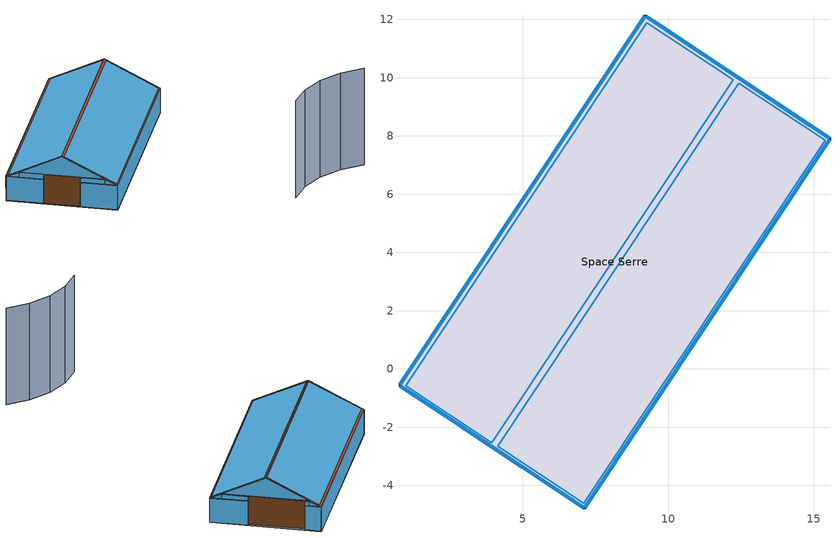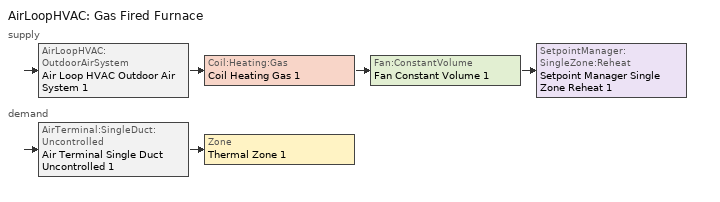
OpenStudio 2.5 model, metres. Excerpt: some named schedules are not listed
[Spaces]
Space Serre
 floor ground: 9.21,12.13 15.55,7.91 7.12,-4.78 0.77,-0.57 z0
 wall outside: 7.12,-4.78 15.55,7.91 / 9.21,12.13 0.77,-0.57 z0:1.83; 12.38,10.02,3.66 15.55,7.91,1.83 15.55,7.91,0 9.21,12.13,0 9.21,12.13,1.83; 3.95,-2.67,3.66 0.77,-0.57,1.83 0.77,-0.57,0 7.12,-4.78,0 7.12,-4.78,1.83
 window: 15.54,7.92 13.38,9.36 z0.01:1.81; 10.13,11.51 9.22,12.12 / 5.01,-3.38 7.09,-4.76 z0.03:1.82; 10.13,11.51 9.94,11.64 z1.85:2.16; 14.87,8.37 13.39,9.35 z1.84:2.16; 0.81,-0.59 2.89,-1.97 z0.04:1.82; 1.51,-1.06 2.89,-1.97 z1.84:2.19; 5.01,-3.38 6.38,-4.29 z1.84:2.18; 7.13,-4.76 15.54,7.89 / 9.19,12.11 0.79,-0.55 z0.06:1.8; 14.89,8.35,2.16 15.5,7.95,1.85 14.89,8.35,1.85; 6.41,-4.31,2.18 6.41,-4.31,1.84 7.06,-4.74,1.84; 3.95,-2.68,3.62 1.52,-1.06,2.22 6.37,-4.28,2.22; 1.5,-1.05,2.18 0.82,-0.6,1.84 1.5,-1.05,1.84; 12.38,10.02,3.63 14.86,8.37,2.2 9.94,11.64,2.2; 9.89,11.67,2.16 9.89,11.67,1.85 9.27,12.08,1.85
 door: 13.35,9.38 10.16,11.49 z0.1:2.17; 2.93,-2 4.96,-3.35 z0.06:2.19
 roof outside: 3.95,-2.67,3.66 7.12,-4.78,1.83 15.55,7.91,1.83 12.38,10.02,3.66; 12.38,10.02,3.66 9.21,12.13,1.83 0.77,-0.57,1.83 3.95,-2.67,3.66
 skylight: 12.23,9.93,3.62 9.26,11.89,1.91 0.98,-0.57,1.91 3.95,-2.54,3.62; 4.14,-2.65,3.59 7.1,-4.62,1.88 15.39,7.85,1.88 12.42,9.82,3.59
shading: 23.06,-9.41 21.28,-9.48 / 21.28,-9.48 19.59,-10.01 / 19.59,-10.01 18.09,-10.96 / 18.09,-10.96 16.89,-12.27 z2.44:9.63
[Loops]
AirLoopHVAC 'Gas Fired Furnace'
 supply: AirLoopHVAC:OutdoorAirSystem 'Air Loop HVAC Outdoor Air System 1' > Coil:Heating:Gas 'Coil Heating Gas 1' > Fan:ConstantVolume 'Fan Constant Volume 1' > SetpointManager:SingleZone:Reheat 'Setpoint Manager Single Zone Reheat 1'
 demand: AirTerminal:SingleDuct:Uncontrolled 'Air Terminal Single Duct Uncontrolled 1' > Zone 'Thermal Zone 1'
[Building]
Building 1: North Axis {deg}=0; Default Construction Set=189.1-2009 - CZ5 - Office
[Site]
Montreal Int'l: Latitude {deg}=45.47; Longitude {deg}=-73.75; Time Zone {hr}=-5; Elevation {m}=36
[ClimateZones]
Climate Zone Institution Name 1=ASHRAE; Climate Zone Document Name 1=ANSI/ASHRAE Standard 169; Climate Zone Document Year 1=2006; Climate Zone Institution Name 2=CEC; Climate Zone Document Name 2=California Climate Zone Descriptions; Climate Zone Document Year 2=1995
[SizingPeriod:DesignDay] Barometric Pressure {Pa}=100893; Sky Clearness=0; Rain Indicator=0; Snow Indicator=0; Day of Month=21; Daylight Saving Time Indicator=0; Dry-Bulb Temperature Range Modifier Type=DefaultMultipliers
Name | Maximum Dry-Bulb Temperature {C} | Daily Dry-Bulb Temperature Range {deltaC} | Humidity Indicating Conditions at Maximum Dry-Bulb | Wind Speed {m/s} | Wind Direction {deg} | Month | Day Type | Humidity Indicating Type | Solar Model Indicator | ASHRAE Taub | ASHRAE Taud
Montreal Int'l Ann Htg 99.6% Condns DB | -23.7 | 0 | -23.7 | 3.9 | 260 | 1 | WinterDesignDay | Wetbulb | ASHRAEClearSky
Montreal Int'l Ann Hum_n 99.6% Condns DP=>MCDB | -23 | 0 | -30.5 | 3.9 | 260 | 1 | WinterDesignDay | Dewpoint | ASHRAEClearSky
Montreal Int'l Ann Htg Wind 99.6% Condns WS=>MCDB | -5.3 | 0 | -5.3 | 12.9 | 260 | 1 | WinterDesignDay | Wetbulb | ASHRAEClearSky
Montreal Int'l Ann Clg .4% Condns DB=>MWB | 30 | 9.3 | 22.1 | 4.9 | 220 | 7 | SummerDesignDay | Wetbulb | ASHRAETau | 0.465 | 1.966
Montreal Int'l Ann Clg .4% Condns WB=>MDB | 28.1 | 9.3 | 23.2 | 4.9 | 220 | 7 | SummerDesignDay | Wetbulb | ASHRAETau | 0.465 | 1.966
Montreal Int'l Ann Clg .4% Condns DP=>MDB | 26 | 9.3 | 21.6 | 4.9 | 220 | 7 | SummerDesignDay | Dewpoint | ASHRAETau | 0.465 | 1.966
Montreal Int'l Ann Clg .4% Condns Enth=>MDB | 28.1 | 9.3 | 69300 | 4.9 | 220 | 7 | SummerDesignDay | Enthalpy | ASHRAETau | 0.465 | 1.966
[Site:GroundTemperature:BuildingSurface]
2.47, 4.08, 7.22, 10.18, 16.02, 19.43, 20.55, 18.9, 14.61, 10.29, 6.04, 3.24
[DefaultConstructionSet] Interior Partition Construction=Interior Partition
Name | Default Exterior Surface Constructions | Default Interior Surface Constructions | Default Ground Contact Surface Constructions | Default Exterior SubSurface Constructions | Default Interior SubSurface Constructions
189.1-2009 - CZ5 - Office | Default Surface Constructions 13 | Default Surface Constructions 14 | Default Surface Constructions 15 | Default Sub Surface Constructions 9 | Default Sub Surface Constructions 10
Serre | Default Surface Constructions 22 | Default Surface Constructions 23 | Default Surface Constructions 24 | Default Sub Surface Constructions 15 | Default Sub Surface Constructions 16
[DefaultSurfaceConstructions]
Name | Floor Construction | Wall Construction | Roof Ceiling Construction
Default Surface Constructions 13 | ExtSlabCarpet 4in ClimateZone 1-8 | ASHRAE 189.1-2009 ExtWall Mass ClimateZone 5 | ASHRAE 189.1-2009 ExtRoof IEAD ClimateZone 2-5
Default Surface Constructions 14; Default Surface Constructions 23 | Interior Floor | Interior Wall | Interior Ceiling
Default Surface Constructions 15 | ExtSlabCarpet 4in ClimateZone 1-8 | ExtSlabCarpet 4in ClimateZone 1-8 | ExtSlabCarpet 4in ClimateZone 1-8
Default Surface Constructions 22 | Fondation Serre | Mur serre 1 | Mur serre 1
Default Surface Constructions 24 | Plancher Serre | ExtSlabCarpet 4in ClimateZone 1-8 | Mur serre 1
[Construction]
ExtSlabCarpet 4in ClimateZone 1-8: MAT-CC05 4 HW CONCRETE, CP02 CARPET PAD
Interior Floor: F16 Acoustic tile, F05 Ceiling air space resistance, M11 100mm lightweight concrete
Interior Wall: G01a 19mm gypsum board, F04 Wall air space resistance, G01a 19mm gypsum board
Interior Ceiling: M11 100mm lightweight concrete, F05 Ceiling air space resistance, F16 Acoustic tile
Exterior Door: F08 Metal surface, I01 25mm insulation board
Interior Window: Clear 3mm
Interior Door; Interior Partition: G05 25mm wood
ASHRAE 189.1-2009 ExtRoof IEAD ClimateZone 2-5: Roof Membrane, Roof Insulation [21], Metal Decking
ASHRAE 189.1-2009 ExtWindow ClimateZone 4-5: Theoretical Glass [207]
ASHRAE 189.1-2009 ExtWall Mass ClimateZone 5: 1IN Stucco, 8IN Concrete HW, Wall Insulation [40], 1/2IN Gypsum
Fondation Serre: Pierres concassees, Carpet - 1/4 in.
Mur serre 1: Metal Decking 2
Plancher Serre: CP02 CARPET PAD
Mur polycarbonate: Polycarbonate
Construction polyethylene: Polyethylene
[Material]
Name | Roughness | Thickness {m} | Conductivity {W/m-K} | Density {kg/m3} | Specific Heat {J/kg-K} | Thermal Absorptance | Solar Absorptance | Visible Absorptance
MAT-CC05 4 HW CONCRETE | Rough | 0.1016 | 1.311 | 2240 | 836.8 | 0.9 | 0.85 | 0.85
1IN Stucco | Smooth | 0.0253 | 0.6918 | 1858 | 837 | 0.9 | 0.92 | 0.92
8IN Concrete HW | MediumRough | 0.2033 | 1.7296 | 2243 | 837 | 0.9 | 0.65 | 0.65
1/2IN Gypsum | Smooth | 0.0127 | 0.16 | 784.9 | 830 | 0.9 | 0.4 | 0.4
Roof Membrane | VeryRough | 0.0095 | 0.16 | 1121.29 | 1460 | 0.9 | 0.7 | 0.7
Metal Decking | MediumSmooth | 0.0015 | 45.006 | 7680 | 418.4 | 0.9 | 0.6 | 0.6
F16 Acoustic tile | MediumSmooth | 0.0191 | 0.06 | 368 | 590 | 0.9 | 0.3 | 0.3
M11 100mm lightweight concrete | MediumRough | 0.1016 | 0.53 | 1280 | 840 | 0.9 | 0.5 | 0.5
G01a 19mm gypsum board | MediumSmooth | 0.019 | 0.16 | 800 | 1090 | 0.9 | 0.4 | 0.4
F08 Metal surface | Smooth | 0.0008 | 45.28 | 7824 | 500 | 0.9 | 0.7 | 0.7
I01 25mm insulation board | MediumRough | 0.0254 | 0.03 | 43 | 1210 | 0.9 | 0.6 | 0.6
G05 25mm wood | MediumSmooth | 0.0254 | 0.15 | 608 | 1630 | 0.9 | 0.5 | 0.5
Roof Insulation [21] | MediumRough | 0.2105 | 0.049 | 265 | 836.8 | 0.9 | 0.7 | 0.7
Wall Insulation [40] | MediumRough | 0.0794 | 0.0432 | 91 | 837 | 0.9 | 0.5 | 0.5
Pierres concassees | Rough | 0.3 | 0.7 | 1600 | 1175 | 0.9 | 0.85 | 0.85
Carpet - 1/4 in. | MediumRough | 0.00635 | 0.06 | 288 | 1380
Metal Decking 2 | MediumSmooth | 0.003 | 45.006 | 7680 | 418.4 | 0.9 | 0.6 | 0.6
[Material:NoMass]
CP02 CARPET PAD: Roughness=Smooth; Thermal Resistance {m2-K/W}=0.1; Thermal Absorptance=0.9; Solar Absorptance=0.8; Visible Absorptance=0.8
[Material:AirGap]
Name | Thermal Resistance {m2-K/W}
F05 Ceiling air space resistance | 0.18
F04 Wall air space resistance | 0.15
[DefaultSubSurfaceConstructions]
Name | Fixed Window Construction | Operable Window Construction | Door Construction | Tubular Daylight Dome Construction | Tubular Daylight Diffuser Construction | Skylight Construction
Default Sub Surface Constructions 9 | ASHRAE 189.1-2009 ExtWindow ClimateZone 4-5 | ASHRAE 189.1-2009 ExtWindow ClimateZone 4-5 | Exterior Door | Interior Window | Interior Window
Default Sub Surface Constructions 10; Default Sub Surface Constructions 16 | Interior Window | Interior Window | Interior Door
Default Sub Surface Constructions 15 | Mur polycarbonate | Construction polyethylene | Exterior Door | Interior Window | Interior Window | Construction polyethylene
[WindowMaterial:Glazing] Optical Data Type=SpectralAverage; Thickness {m}=0.003; Back Side Solar Reflectance at Normal Incidence=0; Back Side Visible Reflectance at Normal Incidence=0; Infrared Transmittance at Normal Incidence=0; Dirt Correction Factor for Solar and Visible Transmittance=1; Solar Diffusing=No
Name | Solar Transmittance at Normal Incidence | Front Side Solar Reflectance at Normal Incidence | Visible Transmittance at Normal Incidence | Front Side Visible Reflectance at Normal Incidence | Front Side Infrared Hemispherical Emissivity | Back Side Infrared Hemispherical Emissivity | Conductivity {W/m-K}
Clear 3mm | 0.837 | 0.075 | 0.898 | 0.081 | 0.84 | 0.84 | 0.9
Theoretical Glass [207] | 0.3311 | 0.6189 | 0.44 | 0.51 | 0.9 | 0.9 | 0.0133
[WindowMaterial:Blind]
Window Material Blind 1: Slat Width {m}=0.025; Slat Separation {m}=0.01875; Front Side Slat Beam Solar Reflectance=0.5; Back Side Slat Beam Solar Reflectance=0.5; Front Side Slat Diffuse Solar Reflectance=0.5; Back Side Slat Diffuse Solar Reflectance=0.5; Slat Beam Visible Transmittance=0
[WindowMaterial:SimpleGlazingSystem]
Name | U-Factor {W/m2-K} | Solar Heat Gain Coefficient | Visible Transmittance
Polycarbonate | 2.925 | 0.81 | 0.79
Polyethylene | 3.9 | 0.6 | 0.9
[DefaultScheduleSet]
189.1-2009 - Office - WholeBuilding - Sm Office - CZ4-8 Schedule Set: Number of People Schedule=Small Office Bldg Occ; People Activity Level Schedule=Small Office Activity; Lighting Schedule=Office Bldg Light; Electric Equipment Schedule=Small Office Bldg Equip; Infiltration Schedule=Small Office Infil Quarter On
[Lights:Definition]
HPS Lights 400W: Design Level Calculation Method=Watts/Area; Watts per Space Floor Area {W/m2}=400; Fraction Radiant=0.55; Return Air Fraction=0.3
[DesignSpecification:OutdoorAir]
Serre OA: Outdoor Air Method=Sum; Outdoor Air Flow per Person {m3/s-person}=0
[ElectricEquipment:Definition]
Serre Fan: Design Level Calculation Method=EquipmentLevel; Design Level {W}=50; Fraction Lost=0.1
[ThermostatSetpoint:DualSetpoint]
Thermostat Setpoint Dual Setpoint 1: Heating Setpoint Temperature Schedule=Serre HtgStp; Cooling Setpoint Temperature Schedule=Serre ClgStp
[ShadingControl]
Shading Control 1: Shading Type=InteriorBlind; Shading Device Material=Window Material Blind 1
[Space]
Space Serre: Space Type=Serre Space type; Default Construction Set=Serre; Thermal Zone=Thermal Zone 1
[SpaceType]
Serre Space type: Default Schedule Set=189.1-2009 - Office - WholeBuilding - Sm Office - CZ4-8 Schedule Set; Design Specification Outdoor Air Object=Serre OA; Standards Building Type=Office; Standards Space Type=WholeBuilding - Sm Office
[People]
Serre People: People Definition=Serre People definition; Space or SpaceType=Serre Space type
[People:Definition]
Serre People definition: Number of People Calculation Method=People; Number of People {people}=5; Fraction Radiant=0.3
[ElectricEquipment]
Fans Serre: Electric Equipment Definition=Serre Fan; Space or SpaceType=Serre Space type; Schedule=Serre Circulating fac schedule 1; Multiplier=4
[SpaceInfiltration:DesignFlowRate]
Serre infiltration: Space or SpaceType=Serre Space type; Design Flow Rate Calculation Method=AirChanges/Hour; Design Flow Rate {m3/s}=0; Flow per Exterior Surface Area {m3/s-m2}=0.000226568; Air Changes per Hour {1/hr}=0.6
[ThermalZone]
Thermal Zone 1: Thermostat=Thermostat Setpoint Dual Setpoint 1; Use Ideal Air Loads=No
[Sizing:Zone]
Thermal Zone 1: Zone Cooling Design Supply Air Temperature Input Method=SupplyAirTemperature; Zone Cooling Design Supply Air Temperature {C}=14; Zone Cooling Design Supply Air Temperature Difference {deltaC}=11.11; Zone Heating Design Supply Air Temperature Input Method=SupplyAirTemperature; Zone Heating Design Supply Air Temperature {C}=40; Zone Heating Design Supply Air Temperature Difference {deltaC}=11.11; Zone Cooling Design Supply Air Humidity Ratio {kg-H2O/kg-air}=0.0085; Zone Heating Design Supply Air Humidity Ratio {kg-H2O/kg-air}=0.008; Cooling Design Air Flow Method=DesignDay; Heating Design Air Flow Method=DesignDay; Account for Dedicated Outdoor Air System=No; Dedicated Outdoor Air System Control Strategy=NeutralSupplyAir; Dedicated Outdoor Air Low Setpoint Temperature for Design {C}=autosize; Dedicated Outdoor Air High Setpoint Temperature for Design {C}=autosize
[Zone equipment]
Thermal Zone 1: Natural Ventilation, Air Terminal Single Duct Uncontrolled 1
[Lights]
GH Lights: Lights Definition=HPS Lights 400W; Space or SpaceType=Serre Space type; Schedule=HLV_SCS; Fraction Replaceable=1
[ZoneVentilation:DesignFlowRate]
Natural Ventilation: Schedule=Always On Discrete; Design Flow Rate Calculation Method=Flow/Zone; Design Flow Rate {m3/s}=3; Flow Rate per Zone Floor Area {m3/s-m2}=0; Flow Rate per Person {m3/s-person}=0; Air Changes per Hour {1/hr}=5; Ventilation Type=Natural; Fan Pressure Rise {Pa}=0; Fan Total Efficiency=1; Constant Term Coefficient=0.606; Temperature Term Coefficient=0.03636; Velocity Term Coefficient=0.1177; Velocity Squared Term Coefficient=0; Minimum Indoor Temperature {C}=18; Maximum Indoor Temperature {C}=100; Delta Temperature {deltaC}=1; Minimum Outdoor Temperature {C}=-100; Maximum Outdoor Temperature {C}=100; Maximum Wind Speed {m/s}=40
[AirLoopHVAC]
Gas Fired Furnace: Availability Schedule=Always On Discrete; Design Supply Air Flow Rate {m3/s}=AutoSize
[Sizing:System]
Gas Fired Furnace: Type of Load to Size On=Sensible; Design Outdoor Air Flow Rate {m3/s}=Autosize; Minimum System Air Flow Ratio=1; Preheat Design Temperature {C}=7; Preheat Design Humidity Ratio {kg-H2O/kg-Air}=0.008; Precool Design Temperature {C}=12.8; Precool Design Humidity Ratio {kg-H2O/kg-Air}=0.008; Central Cooling Design Supply Air Temperature {C}=12.8; Central Heating Design Supply Air Temperature {C}=40; Sizing Option=NonCoincident; 100% Outdoor Air in Cooling=Yes; 100% Outdoor Air in Heating=Yes; Central Cooling Design Supply Air Humidity Ratio {kg-H2O/kg-Air}=0.0085; Central Heating Design Supply Air Humidity Ratio {kg-H2O/kg-Air}=0.008; Cooling Design Air Flow Method=DesignDay; Cooling Design Air Flow Rate {m3/s}=0; Heating Design Air Flow Method=DesignDay; Heating Design Air Flow Rate {m3/s}=0; System Outdoor Air Method=ZoneSum; Zone Maximum Outdoor Air Fraction=1; Cooling Supply Air Flow Rate Per Floor Area {m3/s-m2}=0.00996765; Cooling Fraction of Autosized Cooling Supply Air Flow Rate=1; Cooling Supply Air Flow Rate Per Unit Cooling Capacity {m3/s-W}=3.94755e-05; Heating Supply Air Flow Rate Per Floor Area {m3/s-m2}=0.00996765; Heating Fraction of Autosized Heating Supply Air Flow Rate=1; Heating Fraction of Autosized Cooling Supply Air Flow Rate=1; Heating Supply Air Flow Rate Per Unit Heating Capacity {m3/s-W}=3.15882e-05; Cooling Design Capacity Method=CoolingDesignCapacity; Cooling Design Capacity {W}=autosize; Cooling Design Capacity Per Floor Area {W/m2}=234.7; Fraction of Autosized Cooling Design Capacity=1; Heating Design Capacity Method=HeatingDesignCapacity; Heating Design Capacity {W}=autosize; Heating Design Capacity Per Floor Area {W/m2}=157; Fraction of Autosized Heating Design Capacity=1; Central Cooling Capacity Control Method=OnOff
[Fan:ConstantVolume]
Fan Constant Volume 1: Availability Schedule=Always On Discrete; Pressure Rise {Pa}=500; Maximum Flow Rate {m3/s}=AutoSize
[Coil:Heating:Gas]
Coil Heating Gas 1: Availability Schedule=Always On Discrete; Gas Burner Efficiency=0.93; Nominal Capacity {W}=45429.8; Parasitic Electric Load {W}=0; Parasitic Gas Load {W}=0
[SetpointManager:SingleZone:Reheat]
Setpoint Manager Single Zone Reheat 1: Minimum Supply Air Temperature {C}=-99; Maximum Supply Air Temperature {C}=99; Control Zone=Thermal Zone 1
[Controller:OutdoorAir]
Controller Outdoor Air 1: Minimum Outdoor Air Flow Rate {m3/s}=0; Maximum Outdoor Air Flow Rate {m3/s}=0; Economizer Control Type=NoEconomizer; Economizer Control Action Type=ModulateFlow; Economizer Maximum Limit Dry-Bulb Temperature {C}=28; Economizer Maximum Limit Enthalpy {J/kg}=64000; Economizer Minimum Limit Dry-Bulb Temperature {C}=-100; Lockout Type=NoLockout; Minimum Limit Type=FixedMinimum; Controller Mechanical Ventilation=Controller Mechanical Ventilation 1; High Humidity Control=No; Heat Recovery Bypass Control Type=BypassWhenWithinEconomizerLimits
[Controller:MechanicalVentilation]
Controller Mechanical Ventilation 1: Availability Schedule=Always On Discrete; System Outdoor Air Method=ZoneSum
[AirLoopHVAC:OutdoorAirSystem]
Air Loop HVAC Outdoor Air System 1: Controller=Controller Outdoor Air 1
[AirTerminal:SingleDuct:Uncontrolled]
Air Terminal Single Duct Uncontrolled 1: Availability Schedule=Always On Discrete; Maximum Air Flow Rate {m3/s}=AutoSize
[Schedule:Ruleset]
Name | Default Day Schedule | Summer Design Day Schedule | Winter Design Day Schedule
Office Bldg Light | Office Bldg Light Default Schedule | Office Bldg Light Summer Design Day | Office Bldg Light Winter Design Day
Small Office Bldg Occ | Small Office Bldg Occ Default Schedule | Small Office Bldg Occ Summer Design Day | Small Office Bldg Occ Winter Design Day
Small Office Activity | Small Office Activity Default Schedule | Small Office Activity Summer Design Day | Small Office Activity Winter Design Day
Small Office Infil Quarter On | Small Office Infil Quarter On Default Schedule | Small Office Infil Quarter On Summer Design Day | Small Office Infil Quarter On Winter Design Day
Small Office Bldg Equip | Small Office Bldg Equip Default Schedule | Small Office Bldg Equip Summer Design Day | Small Office Bldg Equip Winter Design Day
Serre ClgStp | Schedule Day 21 | Schedule Day 22 | Schedule Day 23
Serre HtgStp | Schedule Day 18 | Schedule Day 19 | Schedule Day 20
Serre Circulating fac schedule 1 | Schedule Day 33
[Schedule:Day]
Office Bldg Light Default Schedule: 5, 0, 0.05, 7, 0, 0.1, 8, 0, 0.3, 17, 0, 0.9, 18, 0, 0.7, 20, 0, 0.5, 22, 0, 0.3, 23, 0, 0.1, 24, 0, 0.05
Office Bldg Light Summer Design Day; Small Office Infil Quarter On Rule 1 Day Schedule; Small Office Bldg Equip Summer Design Day; Schedule Day 33: 24, 0, 1
Office Bldg Light Winter Design Day; Small Office Bldg Occ Winter Design Day; Small Office Bldg Occ Rule 1 Day Schedule; Small Office Bldg Equip Winter Design Day: 24, 0, 0
Office Bldg Light Rule 1 Day Schedule: 24, 0, 0.05
Office Bldg Light Rule 2 Day Schedule: 6, 0, 0.05, 8, 0, 0.1, 14, 0, 0.5, 17, 0, 0.15, 24, 0, 0.05
Small Office Bldg Occ Default Schedule: 6, 0, 0, 7, 0, 0.1, 8, 0, 0.2, 12, 0, 0.95, 13, 0, 0.5, 17, 0, 0.95, 18, 0, 0.3, 20, 0, 0.1, 24, 0, 0.05
Small Office Bldg Occ Summer Design Day: 6, 0, 0, 22, 0, 1, 24, 0, 0.05
Small Office Bldg Occ Rule 2 Day Schedule: 6, 0, 0, 8, 0, 0.1, 12, 0, 0.3, 17, 0, 0.1, 24, 0, 0
Small Office Activity Default Schedule; Small Office Activity Summer Design Day; Small Office Activity Winter Design Day: 24, 0, 120
Small Office Infil Quarter On Default Schedule; Small Office Infil Quarter On Summer Design Day: 6, 0, 1, 22, 0, 0.25, 24, 0, 1
Small Office Infil Quarter On Winter Design Day; Small Office Infil Quarter On Rule 2 Day Schedule: 6, 0, 1, 18, 0, 0.25, 24, 0, 1
Small Office Bldg Equip Default Schedule: 8, 0, 0.4, 12, 0, 0.9, 13, 0, 0.8, 17, 0, 0.9, 18, 0, 0.5, 24, 0, 0.4
Small Office Bldg Equip Rule 1 Day Schedule: 24, 0, 0.3
Small Office Bldg Equip Rule 2 Day Schedule: 6, 0, 0.3, 8, 0, 0.4, 12, 0, 0.5, 17, 0, 0.35, 24, 0, 0.3
Schedule Day 21: 5, 0, 20, 21, 0, 24, 24, 0, 20
Schedule Day 22; Schedule Day 23: 9, 0, 23.5, 17, 0, 22.8, 24, 0, 23.5
Schedule Day 18: 5, 0, 16, 21, 0, 20, 24, 0, 16
Schedule Day 19; Schedule Day 20: 9, 0, 18, 17, 0, 18.4, 24, 0, 18
[Schedule:Rule] Apply Monday=No; Apply Tuesday=No; Apply Wednesday=No; Apply Thursday=No; Apply Friday=No; Date Specification Type=DateRange; Start Month=1; Start Day=1; End Month=12; End Day=31
Name | Schedule Ruleset | Rule Order | Day Schedule | Apply Sunday | Apply Saturday
Office Bldg Light Rule 1 | Office Bldg Light | 0 | Office Bldg Light Rule 1 Day Schedule | Yes | No
Office Bldg Light Rule 2 | Office Bldg Light | 1 | Office Bldg Light Rule 2 Day Schedule | No | Yes
Small Office Bldg Occ Rule 1 | Small Office Bldg Occ | 0 | Small Office Bldg Occ Rule 1 Day Schedule | Yes | No
Small Office Bldg Occ Rule 2 | Small Office Bldg Occ | 1 | Small Office Bldg Occ Rule 2 Day Schedule | No | Yes
Small Office Infil Quarter On Rule 1 | Small Office Infil Quarter On | 0 | Small Office Infil Quarter On Rule 1 Day Schedule | Yes | No
Small Office Infil Quarter On Rule 2 | Small Office Infil Quarter On | 1 | Small Office Infil Quarter On Rule 2 Day Schedule | No | Yes
Small Office Bldg Equip Rule 1 | Small Office Bldg Equip | 0 | Small Office Bldg Equip Rule 1 Day Schedule | Yes | No
Small Office Bldg Equip Rule 2 | Small Office Bldg Equip | 1 | Small Office Bldg Equip Rule 2 Day Schedule | No | Yes
[Schedule:Constant]
Always On Discrete: Value=1
